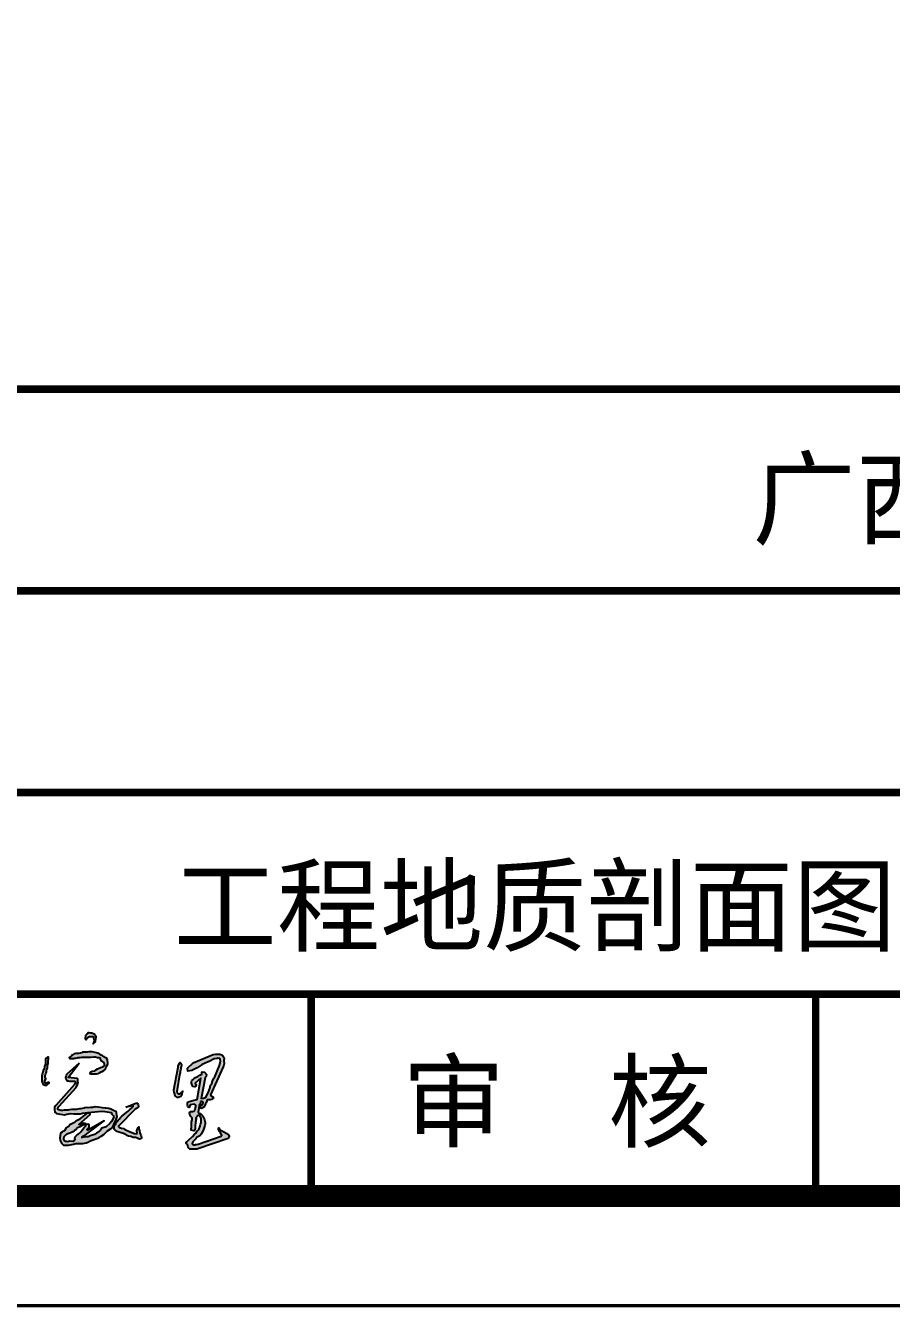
# Model space of a CAD drawing. Header units: millimetres. Extents: x -255 to 9196, y 129 to 426.
# Drawn here: x 1299.6 to 1339, y 129.3 to 187.7 of the extents above; entities that cross this region are included whole.
import ezdxf
from ezdxf.enums import TextEntityAlignment as Align

# ---------------------------------------------------------------- set-up
doc = ezdxf.new("R2010")
doc.units = ezdxf.units.MM
doc.layers.add('不打印', color=7, linetype='Continuous', plot=False)
doc.layers.add('地质-图框', color=7, linetype='Continuous')
doc.styles.add('LZ_PMT_LINE', font='', dxfattribs={"height": 2})
doc.styles.get("Standard").update_dxf_attribs({"font": 'simfang.ttf', "height": 2.5})
doc.styles.get('LZ_PMT_LINE').set_extended_font_data('SimSun')

msp = doc.modelspace()

# ---------------------------------------------------------------- hatches: boundary and pattern name
h = msp.add_hatch(color=256)
h.paths.add_polyline_path([(1302.74, 141.695), (1302.72, 141.71), (1302.682, 141.73), (1302.638, 141.751), (1302.597, 141.768), (1302.568, 141.768), (1302.489, 141.783), (1302.43, 141.78), (1302.419, 141.757), (1302.404, 141.736), (1302.375, 141.716), (1302.349, 141.687), (1302.325, 141.649), (1302.312, 141.62), (1302.316, 141.605), (1302.302, 141.535), (1302.31, 141.514), (1302.31, 141.505), (1302.319, 141.494), (1302.343, 141.464), (1302.359, 141.48), (1302.418, 141.541), (1302.428, 141.562), (1302.456, 141.59), (1302.477, 141.6), (1302.5, 141.609), (1302.557, 141.606), (1302.61, 141.606), (1302.665, 141.606), (1302.69, 141.568), (1302.69, 141.539), (1302.696, 141.503), (1302.711, 141.425), (1302.696, 141.366), (1302.686, 141.343), (1302.662, 141.278), (1302.744, 141.348), (1302.771, 141.4), (1302.808, 141.59), (1302.784, 141.643), (1302.761, 141.672)])
h.paths.add_polyline_path([(1302.969, 140.797), (1302.879, 140.848), (1302.764, 140.887), (1302.623, 140.912), (1302.551, 140.912), (1302.469, 140.91), (1302.4, 140.902), (1302.305, 140.899), (1302.184, 140.897), (1302.151, 140.871), (1302.074, 140.848), (1302.015, 140.833), (1301.879, 140.83), (1301.797, 140.812), (1301.707, 140.761), (1301.688, 140.747), (1301.67, 140.711), (1301.63, 140.675), (1301.601, 140.655), (1301.581, 140.646), (1301.589, 140.615), (1301.625, 140.602), (1301.779, 140.599), (1301.81, 140.62), (1301.884, 140.628), (1301.938, 140.635), (1301.971, 140.646), (1302.069, 140.658), (1302.158, 140.671), (1302.22, 140.666), (1302.377, 140.671), (1302.523, 140.661), (1302.569, 140.666), (1302.692, 140.677), (1302.756, 140.677), (1302.867, 140.658), (1302.938, 140.658), (1302.954, 140.646), (1302.967, 140.623), (1302.982, 140.592), (1303, 140.551), (1303.01, 140.515), (1303.078, 140.486), (1303.097, 140.474), (1303.123, 140.451), (1303.144, 140.42), (1303.167, 140.366), (1303.174, 140.33), (1303.174, 140.31), (1303.162, 140.274), (1303.12, 140.23), (1303.092, 140.23), (1303.054, 140.189), (1303.008, 140.184), (1302.915, 140.138), (1302.843, 140.115), (1302.777, 140.076), (1302.72, 140.033), (1302.628, 140.01), (1302.556, 139.983), (1302.532, 139.964), (1302.518, 139.923), (1302.566, 139.915), (1302.659, 139.905), (1302.764, 139.905), (1302.823, 139.915), (1302.908, 139.925), (1302.956, 139.948), (1303.033, 140), (1303.077, 140.007), (1303.149, 140.053), (1303.213, 140.1), (1303.251, 140.169), (1303.267, 140.225), (1303.333, 140.351), (1303.336, 140.428), (1303.328, 140.489), (1303.318, 140.548), (1303.277, 140.625), (1303.21, 140.658), (1303.174, 140.676), (1303.126, 140.699), (1303.09, 140.73), (1303.038, 140.758)])
h.paths.add_polyline_path([(1300.593, 140.22), (1300.595, 140.281), (1300.609, 140.326), (1300.62, 140.384), (1300.623, 140.433), (1300.623, 140.481), (1300.623, 140.511), (1300.634, 140.569), (1300.64, 140.597), (1300.637, 140.641), (1300.629, 140.66), (1300.617, 140.663), (1300.598, 140.669), (1300.59, 140.669), (1300.584, 140.652), (1300.558, 140.62), (1300.501, 140.591), (1300.493, 140.566), (1300.49, 140.547), (1300.49, 140.519), (1300.49, 140.494), (1300.493, 140.469), (1300.498, 140.428), (1300.493, 140.386), (1300.49, 140.367), (1300.476, 140.32), (1300.457, 140.259), (1300.451, 140.231), (1300.451, 140.196), (1300.451, 140.184), (1300.437, 140.146), (1300.421, 140.11), (1300.413, 140.096), (1300.396, 140.071), (1300.393, 140.024), (1300.371, 139.982), (1300.363, 139.96), (1300.343, 139.883), (1300.335, 139.827), (1300.332, 139.791), (1300.329, 139.733), (1300.329, 139.65), (1300.329, 139.62), (1300.332, 139.567), (1300.343, 139.529), (1300.36, 139.487), (1300.39, 139.421), (1300.44, 139.399), (1300.46, 139.387), (1300.523, 139.374), (1300.576, 139.412), (1300.601, 139.432), (1300.631, 139.465), (1300.664, 139.514), (1300.637, 139.515), (1300.601, 139.506), (1300.504, 139.473), (1300.482, 139.509), (1300.473, 139.54), (1300.471, 139.573), (1300.473, 139.606), (1300.518, 139.678), (1300.479, 139.731), (1300.479, 139.756), (1300.479, 139.816), (1300.479, 139.83), (1300.487, 139.844), (1300.49, 139.866), (1300.509, 139.919), (1300.529, 139.955), (1300.54, 139.999), (1300.545, 140.068), (1300.559, 140.112), (1300.573, 140.14), (1300.59, 140.176)])
h.paths.add_polyline_path([(1302.032, 140.392), (1301.451, 139.874), (1301.434, 139.82), (1301.419, 139.78), (1301.414, 139.734), (1301.419, 139.683), (1301.439, 139.652), (1301.448, 139.626), (1301.476, 139.603), (1301.505, 139.589), (1301.528, 139.583), (1301.585, 139.578), (1301.63, 139.569), (1301.65, 139.569), (1301.707, 139.569), (1301.773, 139.572), (1301.818, 139.572), (1301.83, 139.572), (1301.855, 139.538), (1301.861, 139.515), (1301.847, 139.467), (1301.821, 139.427), (1300.969, 138.467), (1300.911, 138.382), (1300.911, 138.288), (1300.929, 138.157), (1300.998, 138.093), (1301.369, 138.045), (1301.464, 138.075), (1301.555, 138.081), (1301.638, 138.106), (1301.784, 138.081), (1301.943, 138.087), (1302.077, 138.087), (1302.181, 138.112), (1302.42, 138.142), (1303.062, 138.2), (1303.202, 138.191), (1303.303, 138.179), (1303.493, 138.138), (1303.517, 138.071), (1303.585, 138.009), (1303.609, 137.954), (1303.566, 137.844), (1303.505, 137.74), (1303.432, 137.648), (1303.259, 137.487), (1303.06, 137.432), (1303.006, 137.336), (1302.928, 137.264), (1302.819, 137.197), (1302.723, 137.149), (1302.536, 137.083), (1302.433, 137.041), (1302.343, 137.041), (1302.24, 137.016), (1302.186, 137.004), (1302.162, 136.998), (1302.168, 137.035), (1302.24, 137.089), (1302.3, 137.113), (1302.379, 137.167), (1303.163, 137.77), (1302.427, 137.348), (1302.385, 137.372), (1302.427, 137.414), (1302.481, 137.475), (1302.481, 137.553), (1302.481, 137.577), (1302.421, 137.607), (1302.367, 137.595), (1302.331, 137.625), (1302.294, 137.649), (1302.21, 137.667), (1302.12, 137.643), (1302.083, 137.601), (1302.011, 137.601), (1302.536, 138.047), (1302.505, 138.101), (1302.499, 138.101), (1302.403, 138.125), (1301.993, 137.818), (1301.939, 137.788), (1301.884, 137.746), (1301.812, 137.685), (1301.734, 137.649), (1301.643, 137.595), (1301.595, 137.577), (1301.559, 137.517), (1301.535, 137.493), (1301.426, 137.426), (1301.408, 137.384), (1301.366, 137.312), (1301.336, 137.3), (1301.287, 137.276), (1301.263, 137.252), (1301.179, 137.209), (1301.143, 136.992), (1301.167, 136.866), (1301.191, 136.806), (1301.221, 136.745), (1301.317, 136.655), (1301.547, 136.661), (1301.776, 136.697), (1301.872, 136.739), (1302.083, 136.739), (1302.198, 136.733), (1302.343, 136.769), (1302.469, 136.812), (1302.505, 136.836), (1302.795, 136.938), (1302.922, 136.998), (1303.03, 137.065), (1303.151, 137.143), (1303.32, 137.306), (1303.482, 137.414), (1303.573, 137.529), (1303.621, 137.643), (1303.699, 137.782), (1303.724, 137.867), (1303.755, 137.946), (1303.753, 138.03), (1303.736, 138.117), (1303.728, 138.153), (1303.697, 138.192), (1303.62, 138.229), (1303.56, 138.248), (1303.477, 138.291), (1303.382, 138.324), (1303.254, 138.347), (1303.221, 138.349), (1303.092, 138.358), (1302.895, 138.384), (1302.759, 138.403), (1302.711, 138.393), (1302.632, 138.374), (1302.549, 138.372), (1302.44, 138.364), (1302.365, 138.366), (1302.288, 138.358), (1302.262, 138.345), (1302.185, 138.335), (1302.102, 138.32), (1302.044, 138.306), (1301.974, 138.297), (1301.914, 138.285), (1301.835, 138.289), (1301.754, 138.285), (1301.682, 138.279), (1301.597, 138.271), (1301.524, 138.254), (1301.404, 138.252), (1301.344, 138.25), (1301.273, 138.242), (1301.201, 138.244), (1301.108, 138.264), (1301.077, 138.285), (1301.058, 138.329), (1301.066, 138.389), (1301.124, 138.44), (1301.899, 139.291), (1301.96, 139.426), (1301.985, 139.509), (1301.977, 139.55), (1301.969, 139.65), (1301.935, 139.7), (1301.536, 139.743)])
h.paths.add_polyline_path([(1302.176, 137.567), (1302.207, 137.572), (1302.228, 137.574), (1302.318, 137.577), (1302.329, 137.569), (1302.336, 137.538), (1302.303, 137.507), (1302.272, 137.482), (1302.251, 137.456), (1302.202, 137.389), (1302.169, 137.335), (1302.158, 137.319), (1302.112, 137.271), (1302.086, 137.242), (1302.024, 137.193), (1301.991, 137.16), (1301.965, 137.144), (1301.919, 137.108), (1301.906, 137.095), (1301.867, 137.057), (1301.854, 137.044), (1301.834, 136.982), (1301.844, 136.912), (1301.813, 136.894), (1301.798, 136.879), (1301.769, 136.846), (1301.749, 136.838), (1301.594, 136.853), (1301.496, 136.825), (1301.439, 136.838), (1301.414, 136.838), (1301.347, 136.864), (1301.336, 136.879), (1301.318, 136.923), (1301.318, 136.951), (1301.323, 136.995), (1301.344, 137.049), (1301.39, 137.093), (1301.421, 137.126), (1301.465, 137.155), (1301.555, 137.188), (1301.646, 137.224), (1301.661, 137.237), (1301.705, 137.252), (1301.738, 137.26), (1301.808, 137.317), (1301.818, 137.325), (1301.875, 137.361), (1301.916, 137.41), (1301.937, 137.44), (1302.001, 137.469), (1302.058, 137.492)], flags=16)
h.paths.add_polyline_path([(1304.585, 138.293), (1304.649, 138.334), (1304.656, 138.349), (1304.726, 138.401), (1304.726, 138.425), (1304.711, 138.498), (1304.703, 138.534), (1304.692, 138.562), (1304.686, 138.57), (1304.609, 138.577), (1304.152, 138.392), (1304.378, 138.437), (1304.489, 138.442), (1304.494, 138.423), (1304.473, 138.4), (1304.412, 138.347), (1304.357, 138.297), (1304.328, 138.263), (1304.265, 138.213), (1304.202, 138.16), (1304.107, 138.089), (1303.98, 137.971), (1303.928, 137.928), (1303.859, 137.849), (1303.804, 137.794), (1303.764, 137.742), (1303.719, 137.689), (1303.706, 137.647), (1303.698, 137.62), (1303.667, 137.586), (1303.64, 137.547), (1303.622, 137.468), (1303.625, 137.42), (1303.643, 137.378), (1303.677, 137.339), (1303.769, 137.278), (1303.843, 137.244), (1304.049, 137.186), (1304.167, 137.123), (1304.204, 137.102), (1304.283, 137.068), (1304.383, 137.049), (1304.497, 137.012), (1304.547, 137.004), (1304.597, 137.01), (1304.681, 136.983), (1304.707, 136.962), (1304.734, 136.944), (1304.794, 136.933), (1304.85, 136.96), (1304.865, 137.01), (1304.855, 137.078), (1304.834, 137.115), (1304.821, 137.141), (1304.792, 137.22), (1304.773, 137.304), (1304.763, 137.349), (1304.755, 137.402), (1304.755, 137.452), (1304.747, 137.497), (1304.721, 137.465), (1304.699, 137.426), (1304.668, 137.357), (1304.665, 137.336), (1304.665, 137.307), (1304.665, 137.26), (1304.668, 137.236), (1304.665, 137.176), (1304.655, 137.174), (1304.548, 137.19), (1304.348, 137.259), (1304.118, 137.374), (1304.057, 137.412), (1303.957, 137.435), (1303.873, 137.466), (1303.827, 137.519)])
h.paths.add_polyline_path([(1306.615, 139.861), (1306.645, 139.962), (1306.645, 140.034), (1306.666, 140.094), (1306.67, 140.128), (1306.67, 140.162), (1306.683, 140.2), (1306.695, 140.238), (1306.704, 140.272), (1306.708, 140.306), (1306.695, 140.348), (1306.679, 140.382), (1306.635, 140.424), (1306.589, 140.395), (1306.526, 140.255), (1306.526, 140.191), (1306.322, 139.157), (1306.343, 139.076), (1306.377, 138.992), (1306.377, 138.945), (1306.407, 138.89), (1306.496, 138.835), (1306.534, 138.839), (1306.585, 138.864), (1306.666, 138.894), (1306.712, 138.958), (1306.751, 139.119), (1306.606, 138.996), (1306.598, 138.979), (1306.56, 138.979), (1306.522, 139.008), (1306.509, 139.025), (1306.496, 139.123), (1306.509, 139.187)])
h.paths.add_polyline_path([(1307.635, 140.339), (1307.901, 140.447), (1307.959, 140.476), (1308.175, 140.584), (1308.312, 140.613), (1308.355, 140.627), (1308.441, 140.606), (1308.456, 140.57), (1308.463, 140.483), (1308.427, 140.289), (1308.204, 139.764), (1308.168, 139.713), (1308.103, 139.57), (1308.074, 139.469), (1307.995, 139.368), (1307.995, 139.289), (1307.959, 139.159), (1307.93, 139.073), (1307.837, 138.908), (1307.779, 138.828), (1307.693, 138.8), (1307.585, 138.785), (1307.768, 139.72), (1307.815, 139.79), (1307.829, 139.879), (1307.793, 139.936), (1307.736, 139.98), (1307.628, 139.994), (1307.613, 139.98), (1307.62, 139.928), (1307.621, 139.9), (1307.527, 139.843), (1307.433, 139.785), (1307.333, 139.742), (1307.275, 139.692), (1307.217, 139.649), (1307.167, 139.598), (1307.153, 139.548), (1307.153, 139.483), (1307.167, 139.433), (1307.181, 139.397), (1307.21, 139.332), (1307.304, 139.318), (1307.347, 139.347), (1307.354, 139.39), (1307.347, 139.44), (1307.318, 139.476), (1307.57, 139.706), (1307.401, 138.735), (1307.332, 138.722), (1307.204, 138.699), (1307.099, 138.667), (1306.999, 138.63), (1306.967, 138.594), (1306.967, 138.525), (1306.967, 138.48), (1306.98, 138.416), (1307.003, 138.388), (1307.04, 138.375), (1307.081, 138.493), (1307.287, 138.521), (1307.337, 138.498), (1307.351, 138.452), (1307.351, 138.397), (1307.319, 138.306), (1307.305, 138.251), (1307.291, 138.219), (1307.273, 138.201), (1307.213, 138.196), (1307.204, 138.196), (1307.104, 138.187), (1307.072, 138.16), (1307.063, 138.114), (1307.095, 138.023), (1307.104, 137.973), (1307.168, 137.918), (1307.177, 137.868), (1307.172, 137.808), (1307.154, 137.721), (1307.154, 137.658), (1307.154, 137.543), (1307.154, 137.475), (1307.14, 137.406), (1307.14, 137.338), (1307.259, 137.31), (1307.296, 137.333), (1307.319, 137.411), (1307.319, 137.525), (1307.323, 137.69), (1307.36, 137.854), (1307.341, 137.909), (1307.405, 137.968), (1307.433, 138.005), (1307.511, 138.018), (1307.52, 138.018), (1307.561, 137.941), (1307.584, 137.872), (1307.584, 137.84), (1307.584, 137.772), (1307.588, 137.676), (1307.556, 137.607), (1307.542, 137.543), (1307.529, 137.498), (1307.524, 137.466), (1307.511, 137.443), (1307.501, 137.411), (1307.483, 137.37), (1307.424, 137.315), (1307.41, 137.306), (1307.378, 137.256), (1307.341, 137.201), (1307.291, 137.164), (1307.191, 137.05), (1307.031, 136.9), (1307.017, 136.881), (1306.958, 136.831), (1306.916, 136.804), (1306.907, 136.79), (1306.907, 136.735), (1306.98, 136.648), (1306.999, 136.557), (1307.067, 136.475), (1307.195, 136.47), (1307.296, 136.475), (1307.392, 136.47), (1308.814, 136.968), (1308.843, 137.014), (1308.857, 137.034), (1308.863, 137.054), (1308.834, 137.122), (1308.754, 137.182), (1308.623, 137.265), (1308.517, 137.331), (1308.44, 137.359), (1308.391, 137.453), (1308.374, 137.411), (1308.374, 137.371), (1308.403, 137.313), (1308.431, 137.279), (1308.463, 137.225), (1308.474, 137.191), (1308.497, 137.168), (1308.534, 137.091), (1308.503, 137.062), (1307.445, 136.696), (1307.382, 136.685), (1307.331, 136.685), (1307.311, 136.673), (1307.231, 136.679), (1307.181, 136.712), (1307.214, 136.804), (1307.339, 136.945), (1307.347, 136.97), (1307.372, 137.003), (1307.522, 137.078), (1307.597, 137.17), (1307.621, 137.219), (1307.68, 137.319), (1307.713, 137.419), (1307.754, 137.55), (1307.769, 137.608), (1307.769, 137.697), (1307.754, 137.755), (1307.738, 137.813), (1307.727, 137.861), (1307.685, 137.951), (1307.674, 137.966), (1307.632, 138.019), (1307.611, 138.051), (1307.564, 138.093), (1307.542, 138.098), (1307.463, 138.13), (1307.458, 138.156), (1307.511, 138.518), (1307.522, 138.471), (1307.531, 138.443), (1307.541, 138.41), (1307.541, 138.382), (1307.592, 138.33), (1307.635, 138.344), (1307.654, 138.358), (1307.729, 138.41), (1307.757, 138.462), (1307.786, 138.533), (1307.819, 138.58), (1307.866, 138.726), (1308.002, 138.726), (1308.064, 138.74), (1308.106, 138.768), (1308.144, 138.806), (1308.111, 138.881), (1308.097, 138.89), (1308.04, 138.886), (1308.021, 138.952), (1308.591, 140.228), (1308.615, 140.303), (1308.629, 140.359), (1308.621, 140.499), (1308.621, 140.536), (1308.641, 140.613), (1308.618, 140.673), (1308.567, 140.736), (1308.554, 140.753), (1308.524, 140.767), (1308.443, 140.803), (1308.393, 140.807), (1308.262, 140.807), (1308.141, 140.787), (1307.222, 140.411), (1306.971, 140.16), (1306.982, 140.034), (1307.167, 140.059), (1307.412, 140.188)])
h.paths.add_polyline_path([(1307.561, 138.65), (1307.606, 138.654), (1307.641, 138.65), (1307.677, 138.623), (1307.677, 138.601), (1307.646, 138.498), (1307.601, 138.463), (1307.537, 138.523)], flags=16)

# ---------------------------------------------------------------- linework, layer by layer
at = {"const_width": 0.345}
for points in [[(1266.631, 171.112), (1450.49, 171.112), (1450.49, 134.34), (1266.631, 134.34), (1266.631, 171.112)], [(1266.631, 171.112), (1450.49, 171.112), (1450.49, 134.34), (1266.631, 134.34), (1266.631, 171.112)], [(1266.631, 161.919), (1450.49, 161.919)], [(1266.631, 152.726), (1450.49, 152.726)], [(1266.631, 143.533), (1450.49, 143.533)], [(1289.613, 143.533), (1450.49, 143.533)], [(1312.601, 143.533), (1312.601, 134.34)], [(1335.583, 143.533), (1335.583, 134.34)]]:
    msp.add_lwpolyline(points, dxfattribs=at)
for points in [[(1302.359, 141.48), (1302.418, 141.541), (1302.428, 141.562), (1302.456, 141.59), (1302.477, 141.6), (1302.5, 141.609), (1302.557, 141.606), (1302.61, 141.606), (1302.665, 141.606), (1302.69, 141.568), (1302.69, 141.539), (1302.696, 141.503), (1302.711, 141.425), (1302.696, 141.366), (1302.686, 141.343), (1302.662, 141.278), (1302.744, 141.348), (1302.771, 141.4), (1302.808, 141.59), (1302.784, 141.643), (1302.761, 141.672), (1302.74, 141.695), (1302.72, 141.71), (1302.682, 141.73), (1302.638, 141.751), (1302.597, 141.768), (1302.568, 141.768), (1302.489, 141.783), (1302.43, 141.78), (1302.419, 141.757), (1302.404, 141.736), (1302.375, 141.716), (1302.349, 141.687), (1302.325, 141.649), (1302.312, 141.62), (1302.316, 141.605), (1302.302, 141.535), (1302.31, 141.514), (1302.31, 141.505), (1302.319, 141.494), (1302.343, 141.464), (1302.359, 141.48)], [(1301.625, 140.602), (1301.779, 140.599), (1301.81, 140.62), (1301.884, 140.628), (1301.938, 140.635), (1301.971, 140.646), (1302.069, 140.658), (1302.158, 140.671), (1302.22, 140.666), (1302.377, 140.671), (1302.523, 140.661), (1302.569, 140.666), (1302.692, 140.677), (1302.756, 140.677), (1302.867, 140.658), (1302.938, 140.658), (1302.954, 140.646), (1302.967, 140.623), (1302.982, 140.592), (1303, 140.551), (1303.01, 140.515), (1303.078, 140.486), (1303.097, 140.474), (1303.123, 140.451), (1303.144, 140.42), (1303.167, 140.366), (1303.174, 140.33), (1303.174, 140.31), (1303.162, 140.274), (1303.12, 140.23), (1303.092, 140.23), (1303.054, 140.189), (1303.008, 140.184), (1302.915, 140.138), (1302.843, 140.115), (1302.777, 140.076), (1302.72, 140.033), (1302.628, 140.01), (1302.556, 139.983), (1302.532, 139.964), (1302.518, 139.923), (1302.566, 139.915), (1302.659, 139.905), (1302.764, 139.905), (1302.823, 139.915), (1302.908, 139.925), (1302.956, 139.948), (1303.033, 140), (1303.077, 140.007), (1303.149, 140.053), (1303.213, 140.1), (1303.251, 140.169), (1303.267, 140.225), (1303.333, 140.351), (1303.336, 140.428), (1303.328, 140.489), (1303.318, 140.548), (1303.277, 140.625), (1303.21, 140.658), (1303.174, 140.676), (1303.126, 140.699), (1303.09, 140.73), (1303.038, 140.758), (1302.969, 140.797), (1302.879, 140.848), (1302.764, 140.887), (1302.623, 140.912), (1302.551, 140.912), (1302.469, 140.91), (1302.4, 140.902), (1302.305, 140.899), (1302.184, 140.897), (1302.151, 140.871), (1302.074, 140.848), (1302.015, 140.833), (1301.879, 140.83), (1301.797, 140.812), (1301.707, 140.761), (1301.688, 140.747), (1301.67, 140.711), (1301.63, 140.675), (1301.601, 140.655), (1301.581, 140.646), (1301.589, 140.615), (1301.625, 140.602)], [(1306.971, 140.16), (1307.222, 140.411), (1308.141, 140.787), (1308.262, 140.807), (1308.393, 140.807), (1308.443, 140.803), (1308.524, 140.767), (1308.554, 140.753), (1308.567, 140.736), (1308.618, 140.673), (1308.641, 140.613), (1308.621, 140.536), (1308.621, 140.499), (1308.629, 140.359), (1308.615, 140.303), (1308.591, 140.228), (1308.021, 138.952), (1308.04, 138.886), (1308.097, 138.89), (1308.111, 138.881), (1308.144, 138.806), (1308.106, 138.768), (1308.064, 138.74), (1308.002, 138.726), (1307.866, 138.726), (1307.819, 138.58), (1307.786, 138.533), (1307.757, 138.462), (1307.729, 138.41), (1307.654, 138.358), (1307.635, 138.344), (1307.592, 138.33), (1307.541, 138.382), (1307.541, 138.41), (1307.531, 138.443), (1307.522, 138.471), (1307.512, 138.514), (1307.511, 138.515), (1307.458, 138.156), (1307.463, 138.13), (1307.542, 138.098), (1307.564, 138.093), (1307.611, 138.051), (1307.632, 138.019), (1307.674, 137.966), (1307.685, 137.951), (1307.727, 137.861), (1307.738, 137.813), (1307.754, 137.755), (1307.769, 137.697), (1307.769, 137.608), (1307.754, 137.55), (1307.713, 137.419), (1307.68, 137.319), (1307.621, 137.219), (1307.597, 137.17), (1307.522, 137.078), (1307.372, 137.003), (1307.347, 136.97), (1307.339, 136.945), (1307.214, 136.804), (1307.181, 136.712), (1307.231, 136.679), (1307.311, 136.673), (1307.331, 136.685), (1307.382, 136.685), (1307.445, 136.696), (1308.503, 137.062), (1308.534, 137.091), (1308.497, 137.168), (1308.474, 137.191), (1308.463, 137.225), (1308.431, 137.279), (1308.403, 137.313), (1308.374, 137.371), (1308.374, 137.411), (1308.391, 137.453), (1308.44, 137.359), (1308.517, 137.331), (1308.623, 137.265), (1308.754, 137.182), (1308.834, 137.122), (1308.863, 137.054), (1308.857, 137.034), (1308.843, 137.014), (1308.814, 136.968), (1307.392, 136.47), (1307.296, 136.475), (1307.195, 136.47), (1307.067, 136.475), (1306.999, 136.557), (1306.98, 136.648), (1306.907, 136.735), (1306.907, 136.79), (1306.916, 136.804), (1306.958, 136.831), (1307.017, 136.881), (1307.031, 136.9), (1307.191, 137.05), (1307.291, 137.164), (1307.341, 137.201), (1307.378, 137.256), (1307.41, 137.306), (1307.424, 137.315), (1307.483, 137.37), (1307.501, 137.411), (1307.511, 137.443), (1307.524, 137.466), (1307.529, 137.498), (1307.542, 137.543), (1307.556, 137.607), (1307.588, 137.676), (1307.584, 137.772), (1307.584, 137.84), (1307.584, 137.872), (1307.561, 137.941), (1307.52, 138.018), (1307.511, 138.018), (1307.433, 138.005), (1307.405, 137.968), (1307.341, 137.909), (1307.36, 137.854), (1307.323, 137.69), (1307.319, 137.525), (1307.319, 137.411), (1307.296, 137.333), (1307.259, 137.31), (1307.14, 137.338), (1307.14, 137.406), (1307.154, 137.475), (1307.154, 137.543), (1307.154, 137.658), (1307.154, 137.721), (1307.172, 137.808), (1307.177, 137.868), (1307.168, 137.918), (1307.104, 137.973), (1307.095, 138.023), (1307.063, 138.114), (1307.072, 138.16), (1307.104, 138.187), (1307.204, 138.196), (1307.213, 138.196), (1307.273, 138.201), (1307.291, 138.219), (1307.305, 138.251), (1307.319, 138.306), (1307.351, 138.397), (1307.351, 138.452), (1307.337, 138.498), (1307.287, 138.521), (1307.081, 138.493), (1307.04, 138.375), (1307.003, 138.388), (1306.98, 138.416), (1306.967, 138.48), (1306.967, 138.525), (1306.967, 138.594), (1306.999, 138.63), (1307.099, 138.667), (1307.204, 138.699), (1307.332, 138.722), (1307.401, 138.735), (1307.57, 139.706), (1307.318, 139.476), (1307.347, 139.44), (1307.354, 139.39), (1307.347, 139.347), (1307.304, 139.318), (1307.21, 139.332), (1307.181, 139.397), (1307.167, 139.433), (1307.153, 139.483), (1307.153, 139.548), (1307.167, 139.598), (1307.217, 139.649), (1307.275, 139.692), (1307.333, 139.742), (1307.433, 139.785), (1307.527, 139.843), (1307.621, 139.9), (1307.62, 139.928), (1307.613, 139.98), (1307.628, 139.994), (1307.736, 139.98), (1307.793, 139.936), (1307.829, 139.879), (1307.815, 139.79), (1307.768, 139.72), (1307.585, 138.785), (1307.693, 138.8), (1307.779, 138.828), (1307.837, 138.908), (1307.93, 139.073), (1307.959, 139.159), (1307.995, 139.289), (1307.995, 139.368), (1308.074, 139.469), (1308.103, 139.57), (1308.168, 139.713), (1308.204, 139.764), (1308.427, 140.289), (1308.463, 140.483), (1308.456, 140.57), (1308.441, 140.606), (1308.355, 140.627), (1308.312, 140.613), (1308.175, 140.584), (1307.959, 140.476), (1307.901, 140.447), (1307.635, 140.339), (1307.412, 140.188), (1307.167, 140.059), (1306.982, 140.034), (1306.971, 140.16)], [(1300.552, 140.617), (1300.501, 140.591), (1300.493, 140.566), (1300.49, 140.547), (1300.49, 140.519), (1300.49, 140.494), (1300.493, 140.469), (1300.498, 140.428), (1300.493, 140.386), (1300.49, 140.367), (1300.476, 140.32), (1300.457, 140.259), (1300.451, 140.231), (1300.451, 140.196), (1300.451, 140.184), (1300.437, 140.146), (1300.421, 140.11), (1300.413, 140.096), (1300.396, 140.071), (1300.393, 140.024), (1300.371, 139.982), (1300.363, 139.96), (1300.343, 139.883), (1300.335, 139.827), (1300.332, 139.791), (1300.329, 139.733), (1300.329, 139.65), (1300.329, 139.62), (1300.332, 139.567), (1300.343, 139.529), (1300.36, 139.487), (1300.39, 139.421), (1300.44, 139.399), (1300.46, 139.387), (1300.523, 139.374), (1300.576, 139.412), (1300.601, 139.432), (1300.631, 139.465), (1300.664, 139.514), (1300.637, 139.515), (1300.601, 139.506), (1300.504, 139.473), (1300.482, 139.509), (1300.473, 139.54), (1300.471, 139.573), (1300.473, 139.606), (1300.518, 139.678), (1300.479, 139.731), (1300.479, 139.756), (1300.479, 139.816), (1300.479, 139.83), (1300.487, 139.844), (1300.49, 139.866), (1300.509, 139.919), (1300.529, 139.955), (1300.54, 139.999), (1300.545, 140.068), (1300.559, 140.112), (1300.573, 140.14), (1300.59, 140.176), (1300.593, 140.22), (1300.595, 140.281), (1300.609, 140.326), (1300.62, 140.384), (1300.623, 140.433), (1300.623, 140.481), (1300.623, 140.511), (1300.634, 140.569), (1300.64, 140.597), (1300.637, 140.641), (1300.629, 140.66), (1300.617, 140.663), (1300.598, 140.669), (1300.59, 140.669), (1300.584, 140.652), (1300.559, 140.622), (1300.552, 140.617)], [(1302.032, 140.392), (1301.451, 139.874), (1301.434, 139.82), (1301.419, 139.78), (1301.414, 139.734), (1301.419, 139.683), (1301.439, 139.652), (1301.448, 139.626), (1301.476, 139.603), (1301.505, 139.589), (1301.528, 139.583), (1301.585, 139.578), (1301.63, 139.569), (1301.65, 139.569), (1301.707, 139.569), (1301.773, 139.572), (1301.818, 139.572), (1301.83, 139.572), (1301.855, 139.538), (1301.861, 139.515), (1301.847, 139.467), (1301.821, 139.427), (1300.969, 138.467), (1300.911, 138.382), (1300.911, 138.288), (1300.929, 138.157), (1300.998, 138.093), (1301.369, 138.045), (1301.464, 138.075), (1301.555, 138.081), (1301.638, 138.106), (1301.784, 138.081), (1301.943, 138.087), (1302.077, 138.087), (1302.181, 138.112), (1302.42, 138.142), (1303.062, 138.2), (1303.202, 138.191), (1303.303, 138.179), (1303.493, 138.138), (1303.517, 138.071), (1303.585, 138.009), (1303.609, 137.954), (1303.566, 137.844), (1303.505, 137.74), (1303.432, 137.648), (1303.259, 137.487), (1303.06, 137.432), (1303.006, 137.336), (1302.928, 137.264), (1302.819, 137.197), (1302.723, 137.149), (1302.536, 137.083), (1302.433, 137.041), (1302.343, 137.041), (1302.24, 137.016), (1302.186, 137.004), (1302.162, 136.998), (1302.168, 137.035), (1302.24, 137.089), (1302.3, 137.113), (1302.379, 137.167), (1303.163, 137.77), (1302.427, 137.348), (1302.385, 137.372), (1302.427, 137.414), (1302.481, 137.475), (1302.481, 137.553), (1302.481, 137.577), (1302.421, 137.607), (1302.367, 137.595), (1302.331, 137.625), (1302.294, 137.649), (1302.21, 137.667), (1302.12, 137.643), (1302.083, 137.601), (1302.011, 137.601), (1302.536, 138.047), (1302.505, 138.101), (1302.499, 138.101), (1302.403, 138.125), (1301.993, 137.818), (1301.939, 137.788), (1301.884, 137.746), (1301.812, 137.685), (1301.734, 137.649), (1301.643, 137.595), (1301.595, 137.577), (1301.559, 137.517), (1301.535, 137.493), (1301.426, 137.426), (1301.408, 137.384), (1301.366, 137.312), (1301.336, 137.3), (1301.287, 137.276), (1301.263, 137.252), (1301.179, 137.209), (1301.143, 136.992), (1301.167, 136.866), (1301.191, 136.806), (1301.221, 136.745), (1301.317, 136.655), (1301.547, 136.661), (1301.776, 136.697), (1301.872, 136.739), (1302.083, 136.739), (1302.198, 136.733), (1302.343, 136.769), (1302.469, 136.812), (1302.505, 136.836), (1302.795, 136.938), (1302.922, 136.998), (1303.03, 137.065), (1303.151, 137.143), (1303.32, 137.306), (1303.482, 137.414), (1303.573, 137.529), (1303.621, 137.643), (1303.699, 137.782), (1303.724, 137.867), (1303.755, 137.946), (1303.753, 138.03), (1303.736, 138.117), (1303.728, 138.153), (1303.697, 138.192), (1303.62, 138.229), (1303.56, 138.248), (1303.477, 138.291), (1303.382, 138.324), (1303.254, 138.347), (1303.221, 138.349), (1303.092, 138.358), (1302.895, 138.384), (1302.759, 138.403), (1302.711, 138.393), (1302.632, 138.374), (1302.549, 138.372), (1302.44, 138.364), (1302.365, 138.366), (1302.288, 138.358), (1302.262, 138.345), (1302.185, 138.335), (1302.102, 138.32), (1302.044, 138.306), (1301.974, 138.297), (1301.914, 138.285), (1301.835, 138.289), (1301.754, 138.285), (1301.682, 138.279), (1301.597, 138.271), (1301.524, 138.254), (1301.404, 138.252), (1301.344, 138.25), (1301.273, 138.242), (1301.201, 138.244), (1301.108, 138.264), (1301.077, 138.285), (1301.058, 138.329), (1301.066, 138.389), (1301.124, 138.44), (1301.899, 139.291), (1301.96, 139.426), (1301.985, 139.509), (1301.977, 139.55), (1301.969, 139.65), (1301.935, 139.7), (1301.536, 139.743), (1302.032, 140.392)], [(1306.589, 140.395), (1306.526, 140.255), (1306.526, 140.191), (1306.322, 139.157), (1306.343, 139.076), (1306.377, 138.992), (1306.377, 138.945), (1306.407, 138.89), (1306.496, 138.835), (1306.534, 138.839), (1306.585, 138.864), (1306.585, 138.864), (1306.666, 138.894), (1306.712, 138.958), (1306.751, 139.119), (1306.606, 138.996), (1306.598, 138.979), (1306.56, 138.979), (1306.522, 139.008), (1306.509, 139.025), (1306.496, 139.123), (1306.509, 139.187), (1306.615, 139.861), (1306.645, 139.962), (1306.645, 140.034), (1306.666, 140.094), (1306.67, 140.128), (1306.67, 140.162), (1306.683, 140.2), (1306.695, 140.238), (1306.704, 140.272), (1306.708, 140.306), (1306.695, 140.348), (1306.679, 140.382), (1306.635, 140.424), (1306.635, 140.424), (1306.589, 140.395)], [(1304.152, 138.392), (1304.609, 138.577), (1304.686, 138.57), (1304.692, 138.562), (1304.703, 138.534), (1304.711, 138.498), (1304.726, 138.425), (1304.726, 138.401), (1304.656, 138.349), (1304.649, 138.334), (1304.585, 138.293), (1303.827, 137.519), (1303.873, 137.466), (1303.957, 137.435), (1304.057, 137.412), (1304.118, 137.374), (1304.348, 137.259), (1304.548, 137.19), (1304.655, 137.174), (1304.665, 137.176), (1304.668, 137.236), (1304.665, 137.26), (1304.665, 137.307), (1304.665, 137.336), (1304.668, 137.357), (1304.699, 137.426), (1304.721, 137.465), (1304.747, 137.497), (1304.755, 137.452), (1304.755, 137.402), (1304.763, 137.349), (1304.773, 137.304), (1304.792, 137.22), (1304.821, 137.141), (1304.834, 137.115), (1304.855, 137.078), (1304.865, 137.01), (1304.85, 136.96), (1304.794, 136.933), (1304.734, 136.944), (1304.707, 136.962), (1304.681, 136.983), (1304.597, 137.01), (1304.547, 137.004), (1304.497, 137.012), (1304.383, 137.049), (1304.283, 137.068), (1304.204, 137.102), (1304.167, 137.123), (1304.049, 137.186), (1303.843, 137.244), (1303.769, 137.278), (1303.677, 137.339), (1303.643, 137.378), (1303.625, 137.42), (1303.622, 137.468), (1303.64, 137.547), (1303.667, 137.586), (1303.698, 137.62), (1303.706, 137.647), (1303.719, 137.689), (1303.764, 137.742), (1303.804, 137.794), (1303.859, 137.849), (1303.928, 137.928), (1303.98, 137.971), (1304.107, 138.089), (1304.202, 138.16), (1304.265, 138.213), (1304.328, 138.263), (1304.357, 138.297), (1304.412, 138.347), (1304.473, 138.4), (1304.494, 138.423), (1304.489, 138.442), (1304.378, 138.437), (1304.152, 138.392)], [(1307.561, 138.65), (1307.537, 138.523), (1307.601, 138.463), (1307.646, 138.498), (1307.677, 138.601), (1307.677, 138.623), (1307.641, 138.65), (1307.606, 138.654), (1307.561, 138.65)], [(1302.176, 137.567), (1302.058, 137.492), (1302.001, 137.469), (1301.937, 137.44), (1301.916, 137.41), (1301.875, 137.361), (1301.818, 137.325), (1301.808, 137.317), (1301.738, 137.26), (1301.705, 137.252), (1301.661, 137.237), (1301.646, 137.224), (1301.555, 137.188), (1301.465, 137.155), (1301.421, 137.126), (1301.39, 137.093), (1301.344, 137.049), (1301.323, 136.995), (1301.318, 136.951), (1301.318, 136.923), (1301.336, 136.879), (1301.347, 136.864), (1301.414, 136.838), (1301.439, 136.838), (1301.496, 136.825), (1301.594, 136.853), (1301.749, 136.838), (1301.769, 136.846), (1301.798, 136.879), (1301.813, 136.894), (1301.844, 136.912), (1301.834, 136.982), (1301.854, 137.044), (1301.867, 137.057), (1301.906, 137.095), (1301.919, 137.108), (1301.965, 137.144), (1301.991, 137.16), (1302.024, 137.193), (1302.086, 137.242), (1302.112, 137.271), (1302.158, 137.319), (1302.169, 137.335), (1302.202, 137.389), (1302.251, 137.456), (1302.272, 137.482), (1302.303, 137.507), (1302.336, 137.538), (1302.329, 137.569), (1302.318, 137.577), (1302.228, 137.574), (1302.207, 137.572), (1302.176, 137.567)]]:
    msp.add_lwpolyline(points)
at = {"layer": '不打印', "linetype": 'Continuous', "const_width": 0.15}
msp.add_lwpolyline([(1035.49, 129.34), (1455.49, 129.34), (1455.49, 426.34), (1035.49, 426.34), (1035.49, 129.34)], dxfattribs=at)
at = {"layer": '地质-图框', "linetype": 'Continuous', "const_width": 1}
msp.add_lwpolyline([(1040.49, 134.34), (1450.49, 134.34), (1450.49, 421.34), (1040.49, 421.34), (1040.49, 134.34), (1450.49, 134.34)], dxfattribs=at)

# ---------------------------------------------------------------- texts
at = {"style": 'LZ_PMT_LINE'}
msp.add_text('广西昇龙工程勘察设计检测有限公司', height=3.44736, dxfattribs=at).set_placement((1370.328, 164.392), align=Align.CENTER)
msp.add_text('工程地质剖面图', height=3.4474).set_placement((1322.794, 145.845), align=Align.CENTER)
msp.add_text('审  核', height=3.4474).set_placement((1316.737, 136.919))

doc.saveas('drawing.dxf')
